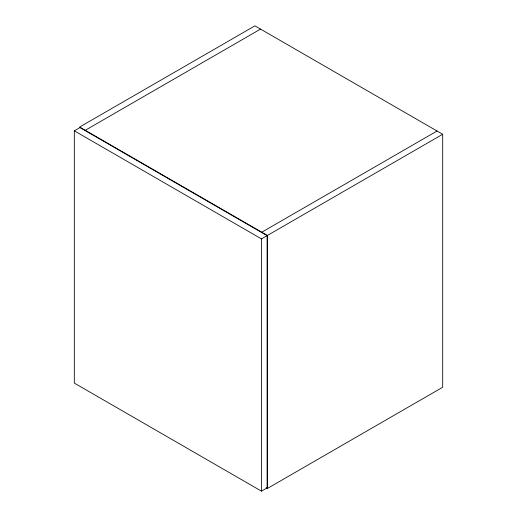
<?xml version="1.0" encoding="UTF-8"?>
<svg xmlns="http://www.w3.org/2000/svg" width="517" height="517" viewBox="0 0 517 517"><rect width="100%" height="100%" fill="white"/><g stroke="black" fill="none" stroke-linecap="round" stroke-linejoin="round"><path stroke-width="0.78" d="M74.312 130.833L79.948 127.583L267.108 235.642L267.108 487.899L261.473 491.15L74.312 383.091L74.312 130.833L261.473 238.893L267.108 235.642M85.266 130.29L260.536 29.101M261.789 232.204L437.052 131.014M442.688 134.271L254.9 25.85L79.631 127.04L267.418 235.461L442.688 134.271L442.688 387.246L267.418 488.442L266.171 487.718M267.418 235.461L267.418 488.442M261.473 238.893L261.473 491.15"/></g></svg>
